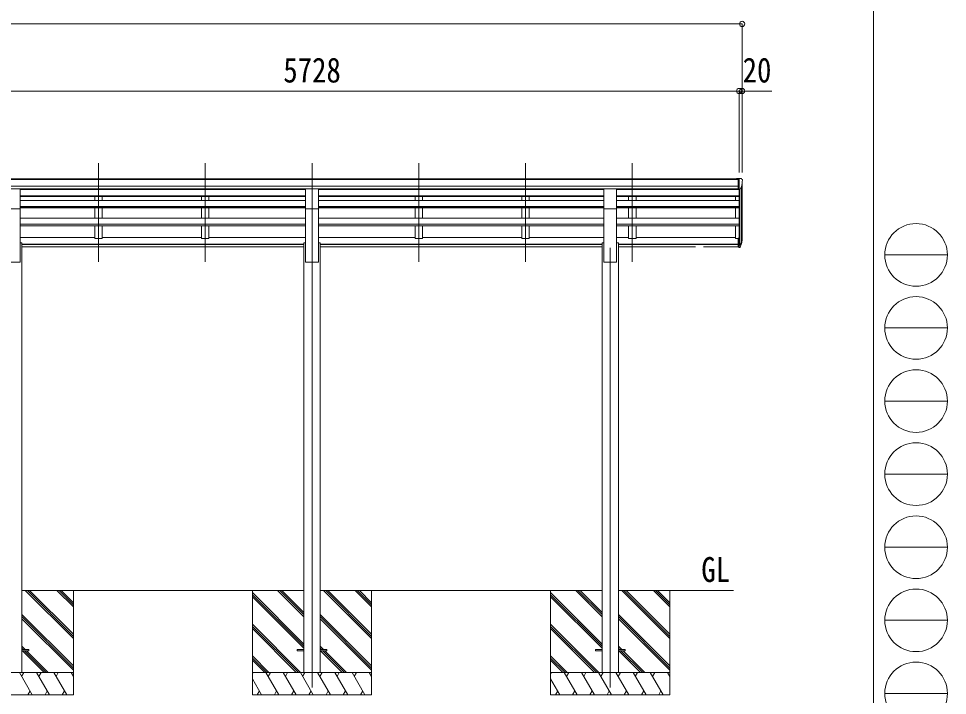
# Model space of a CAD drawing. Units: millimetres at full size, sheet at 1:35. Extents: x -9783 to 9892, y -6828 to 6752.
# Drawn here: x 3663 to 9892, y -4217 to 321 of the extents above; entities that cross this region are included whole.
import ezdxf
from ezdxf.enums import TextEntityAlignment as Align

# ---------------------------------------------------------------- set-up
doc = ezdxf.new("R2010")
doc.units = ezdxf.units.MM
doc.header["$LTSCALE"] = 35
doc.header["$PDMODE"] = 32
doc.header["$PDSIZE"] = 35
for name, color, linetype, lineweight in [('0-0_0', 7, 'Continuous', 9), ('0-1_本体', 4, 'Continuous', 9), ('0-2_部品', 7, 'Continuous', 9), ('0-8_PARTS2', 2, 'Continuous', 9), ('0-A_寸法', 6, 'Continuous', 9), ('F-0_240', 7, 'Continuous', 9)]:
    doc.layers.add(name, color=color, linetype=linetype, lineweight=lineweight)
doc.styles.add('ＭＳ ゴシック', font='')
doc.styles.get('ＭＳ ゴシック').set_extended_font_data('MS Gothic')

msp = doc.modelspace()

# ---------------------------------------------------------------- linework, layer by layer
at = {"layer": '0-0_0'}
for p, q in [((5575.73, -3512.82), (3685.73, -3512.82)), ((4030.73, -3835.28), (3708.27, -3512.82)), ((4030.73, -3821.14), (3722.41, -3512.82)), ((4030.73, -3807), (3736.56, -3512.82)), ((4030.73, -3623.15), (3920.4, -3512.82)), ((4030.73, -3609.01), (3934.55, -3512.82)), ((4030.73, -3594.87), (3948.69, -3512.82)), ((4030.73, -3512.82), (4030.73, -4212.82)), ((5230.73, -3512.82), (5230.73, -4212.82)), ((5575.73, -3872.5), (5230.73, -3527.5)), ((5575.73, -3886.64), (5230.73, -3541.64)), ((5575.73, -3688.65), (5399.9, -3512.82)), ((5575.73, -3674.51), (5414.05, -3512.82)), ((5575.73, -3660.37), (5428.19, -3512.82)), ((7575.73, -3512.82), (5685.73, -3512.82)), ((6030.73, -3835.28), (5708.27, -3512.82)), ((6030.73, -3821.14), (5722.41, -3512.82)), ((6030.73, -3807), (5736.56, -3512.82)), ((6030.73, -3623.15), (5920.4, -3512.82)), ((6030.73, -3609.01), (5934.55, -3512.82)), ((6030.73, -3594.87), (5948.69, -3512.82)), ((6030.73, -3512.82), (6030.73, -4212.82)), ((7230.73, -3512.82), (7230.73, -4212.82)), ((7575.73, -3872.5), (7230.73, -3527.5)), ((7575.73, -3886.64), (7230.73, -3541.64)), ((7575.73, -3688.65), (7399.9, -3512.82)), ((7575.73, -3674.51), (7414.05, -3512.82)), ((7575.73, -3660.37), (7428.19, -3512.82)), ((8456.73, -3512.82), (7685.73, -3512.82)), ((8030.73, -3835.28), (7708.27, -3512.82)), ((8030.73, -3821.14), (7722.41, -3512.82)), ((8030.73, -3807), (7736.56, -3512.82)), ((8030.73, -3623.15), (7920.4, -3512.82)), ((8030.73, -3609.01), (7934.55, -3512.82)), ((8030.73, -3594.87), (7948.69, -3512.82)), ((8030.73, -3512.82), (8030.73, -4212.82)), ((5575.73, -3900.78), (5230.73, -3555.78)), ((7575.73, -3900.78), (7230.73, -3555.78)), ((4030.73, -4019.13), (3685.73, -3674.13)), ((6030.73, -4019.13), (5685.73, -3674.13)), ((8030.73, -4019.13), (7685.73, -3674.13)), ((4030.73, -4033.27), (3685.73, -3688.27)), ((4030.73, -4047.41), (3685.73, -3702.42)), ((6030.73, -4033.27), (5685.73, -3688.27)), ((6030.73, -4047.41), (5685.73, -3702.42)), ((8030.73, -4033.27), (7685.73, -3688.27)), ((8030.73, -4047.41), (7685.73, -3702.42)), ((5553.93, -4062.82), (5230.73, -3739.63)), ((5539.78, -4062.82), (5230.73, -3753.77)), ((5525.64, -4062.82), (5230.73, -3767.92)), ((7553.93, -4062.82), (7230.73, -3739.63)), ((7539.78, -4062.82), (7230.73, -3753.77)), ((7525.64, -4062.82), (7230.73, -3767.92)), ((3707.79, -3908.32), (3685.73, -3886.26)), ((3693.65, -3908.32), (3685.73, -3900.41)), ((3834.01, -4062.82), (3688.51, -3917.32)), ((3848.15, -4062.82), (3702.65, -3917.32)), ((3862.29, -4062.82), (3716.79, -3917.32)), ((5707.79, -3908.32), (5685.73, -3886.26)), ((5693.65, -3908.32), (5685.73, -3900.41)), ((5834.01, -4062.82), (5688.51, -3917.32)), ((5848.15, -4062.82), (5702.65, -3917.32)), ((5862.29, -4062.82), (5716.79, -3917.32)), ((7707.79, -3908.32), (7685.73, -3886.26)), ((7693.65, -3908.32), (7685.73, -3900.41)), ((7834.01, -4062.82), (7688.51, -3917.32)), ((7848.15, -4062.82), (7702.65, -3917.32)), ((7862.29, -4062.82), (7716.79, -3917.32)), ((5341.79, -4062.82), (5230.73, -3951.76)), ((5327.65, -4062.82), (5230.73, -3965.9)), ((5313.51, -4062.82), (5230.73, -3980.05)), ((7341.79, -4062.82), (7230.73, -3951.76)), ((7327.65, -4062.82), (7230.73, -3965.9)), ((7313.51, -4062.82), (7230.73, -3980.05)), ((3230.73, -4062.82), (4030.73, -4062.82)), ((3755.05, -4212.82), (3668.45, -4062.82)), ((3683.45, -4088.8), (3698.45, -4062.82)), ((3870.52, -4212.82), (3783.92, -4062.82)), ((3798.92, -4088.8), (3813.92, -4062.82)), ((3985.99, -4212.82), (3899.39, -4062.82)), ((3914.39, -4088.8), (3929.39, -4062.82)), ((4030.73, -4090.32), (4014.86, -4062.82)), ((5230.73, -4062.82), (6030.73, -4062.82)), ((5236.57, -4062.82), (5230.73, -4072.92)), ((5293.17, -4212.82), (5230.73, -4104.68)), ((5408.64, -4212.82), (5322.04, -4062.82)), ((5352.04, -4062.82), (5337.04, -4088.8)), ((5524.11, -4212.82), (5437.51, -4062.82)), ((5452.51, -4088.8), (5467.51, -4062.82)), ((5639.58, -4212.82), (5552.98, -4062.82)), ((5567.98, -4088.8), (5582.98, -4062.82)), ((5755.05, -4212.82), (5668.45, -4062.82)), ((5683.45, -4088.8), (5698.45, -4062.82)), ((5870.52, -4212.82), (5783.92, -4062.82)), ((5798.92, -4088.8), (5813.92, -4062.82)), ((5985.99, -4212.82), (5899.39, -4062.82)), ((5914.39, -4088.8), (5929.39, -4062.82)), ((6030.73, -4090.32), (6014.86, -4062.82)), ((7230.73, -4062.82), (8030.73, -4062.82)), ((7236.57, -4062.82), (7230.73, -4072.92)), ((7293.17, -4212.82), (7230.73, -4104.68)), ((7408.64, -4212.82), (7322.04, -4062.82)), ((7352.04, -4062.82), (7337.04, -4088.8)), ((7524.11, -4212.82), (7437.51, -4062.82)), ((7452.51, -4088.8), (7467.51, -4062.82)), ((7639.58, -4212.82), (7552.98, -4062.82)), ((7567.98, -4088.8), (7582.98, -4062.82)), ((7755.05, -4212.82), (7668.45, -4062.82)), ((7683.45, -4088.8), (7698.45, -4062.82)), ((7870.52, -4212.82), (7783.92, -4062.82)), ((7798.92, -4088.8), (7813.92, -4062.82)), ((7985.99, -4212.82), (7899.39, -4062.82)), ((7914.39, -4088.8), (7929.39, -4062.82)), ((8030.73, -4090.32), (8014.86, -4062.82)), ((4030.73, -4212.82), (3230.73, -4212.82)), ((3740.05, -4186.84), (3725.05, -4212.82)), ((3855.52, -4186.84), (3840.52, -4212.82)), ((3970.99, -4186.84), (3955.99, -4212.82)), ((6030.73, -4212.82), (5230.73, -4212.82)), ((5278.17, -4186.84), (5263.17, -4212.82)), ((5393.64, -4186.84), (5378.64, -4212.82)), ((5509.11, -4186.84), (5494.11, -4212.82)), ((5624.58, -4186.84), (5609.58, -4212.82)), ((5740.05, -4186.84), (5725.05, -4212.82)), ((5855.52, -4186.84), (5840.52, -4212.82)), ((5970.99, -4186.84), (5955.99, -4212.82)), ((8030.73, -4212.82), (7230.73, -4212.82)), ((7278.17, -4186.84), (7263.17, -4212.82)), ((7393.64, -4186.84), (7378.64, -4212.82)), ((7509.11, -4186.84), (7494.11, -4212.82)), ((7624.58, -4186.84), (7609.58, -4212.82)), ((7740.05, -4186.84), (7725.05, -4212.82)), ((7855.52, -4186.84), (7840.52, -4212.82)), ((7970.99, -4186.84), (7955.99, -4212.82))]:
    msp.add_line(p, q, dxfattribs=at)
at = {"layer": '0-1_本体'}
for p, q in [((8488.23, -753.15), (2773.23, -753.15)), ((8488.23, -758.5), (2773.23, -758.5)), ((8488.23, -802.02), (2773.23, -802.03)), ((8510.45, -808.11), (8510.45, -1177.82)), ((8514.73, -1153.56), (8514.73, -789.31)), ((8488.23, -819.69), (2773.23, -819.69)), ((5588.23, -822.07), (3673.23, -822.07)), ((5588.23, -824.58), (3673.23, -824.58)), ((5588.23, -866.61), (3673.23, -866.61)), ((5588.23, -868.31), (3673.23, -868.31)), ((5588.23, -871.9), (3673.23, -871.9)), ((4173.73, -822.07), (4173.73, -824.58)), ((4173.73, -871.9), (4173.73, -899)), ((4223.73, -822.07), (4223.73, -824.58)), ((4223.73, -871.9), (4223.73, -899)), ((4889.73, -822.07), (4889.73, -824.58)), ((4889.73, -871.9), (4889.73, -899)), ((4939.73, -822.07), (4939.73, -824.58)), ((4939.73, -871.9), (4939.73, -899)), ((7588.23, -822.07), (5673.23, -822.07)), ((7588.23, -824.58), (5673.23, -824.58)), ((7588.23, -866.61), (5673.23, -866.61)), ((7588.23, -868.31), (5673.23, -868.31)), ((7588.23, -871.9), (5673.23, -871.9)), ((6321.73, -822.07), (6321.73, -824.58)), ((6321.73, -871.9), (6321.73, -899)), ((6371.73, -822.07), (6371.73, -824.58)), ((6371.73, -871.9), (6371.73, -899)), ((7037.73, -822.07), (7037.73, -824.58)), ((7037.73, -871.9), (7037.73, -899)), ((7087.73, -822.07), (7087.73, -824.58)), ((7087.73, -871.9), (7087.73, -899)), ((7673.23, -822.07), (8488.23, -822.07)), ((8494.73, -824.58), (7673.23, -824.58)), ((8494.73, -866.61), (7673.23, -866.61)), ((8494.73, -868.31), (7673.23, -868.31)), ((8494.73, -871.9), (7673.23, -871.9)), ((7753.73, -822.07), (7753.73, -824.58)), ((7753.73, -871.9), (7753.73, -899)), ((7803.73, -822.07), (7803.73, -824.58)), ((7803.73, -871.9), (7803.73, -899)), ((8469.73, -899), (8469.73, -871.9)), ((8494.73, -823.94), (8494.73, -1151.39)), ((8500.73, -823.47), (8500.73, -1195.82)), ((5588.23, -899), (3673.23, -899)), ((7588.23, -899), (5673.23, -899)), ((8494.73, -899), (7673.23, -899)), ((5588.23, -939.62), (3673.23, -939.62)), ((5588.23, -941.31), (3673.23, -941.31)), ((5588.23, -948.1), (3673.23, -948.1)), ((3673.23, -1312.82), (3673.23, -954.82)), ((4173.73, -948.1), (4173.73, -1017.48)), ((4223.73, -948.1), (4223.73, -1017.48)), ((4889.73, -948.1), (4889.73, -1017.48)), ((4939.73, -948.1), (4939.73, -1017.48)), ((5588.23, -1312.82), (5588.23, -954.82)), ((7588.23, -939.62), (5673.23, -939.62)), ((7588.23, -941.31), (5673.23, -941.31)), ((7588.23, -948.1), (5673.23, -948.1)), ((5673.23, -1312.82), (5673.23, -954.82)), ((6321.73, -948.1), (6321.73, -1017.48)), ((6371.73, -948.1), (6371.73, -1017.48)), ((7037.73, -948.1), (7037.73, -1017.48)), ((7087.73, -948.1), (7087.73, -1017.48)), ((7588.23, -1312.82), (7588.23, -954.82)), ((8494.73, -939.62), (7673.23, -939.62)), ((8494.73, -941.31), (7673.23, -941.31)), ((8494.73, -948.1), (7673.23, -948.1)), ((7673.23, -1312.82), (7673.23, -954.82)), ((7753.73, -948.1), (7753.73, -1017.48)), ((7803.73, -948.1), (7803.73, -1017.48)), ((8469.73, -1017.48), (8469.73, -948.1)), ((5588.23, -1017.48), (3673.23, -1017.48)), ((5588.23, -1056.62), (3673.23, -1056.62)), ((5588.23, -1058.29), (3673.23, -1058.29)), ((7588.23, -1017.48), (5673.23, -1017.48)), ((7588.23, -1056.62), (5673.23, -1056.62)), ((7588.23, -1058.29), (5673.23, -1058.29)), ((8494.73, -1017.48), (7673.23, -1017.48)), ((8494.73, -1056.62), (7673.23, -1056.62)), ((8494.73, -1058.29), (7673.23, -1058.29)), ((5588.23, -1067.93), (3673.23, -1067.93)), ((4223.73, -1067.93), (4223.73, -1152.22)), ((4939.73, -1067.93), (4939.73, -1152.22)), ((7588.23, -1067.93), (5673.23, -1067.93)), ((6371.73, -1067.93), (6371.73, -1152.22)), ((7087.73, -1067.93), (7087.73, -1152.22)), ((8494.73, -1067.93), (7673.23, -1067.93)), ((7803.73, -1067.93), (7803.73, -1152.22)), ((8469.73, -1152.22), (8469.73, -1067.93)), ((4173.73, -1147), (3673.23, -1147)), ((3685.73, -1182.82), (3673.23, -1182.82)), ((3685.73, -1182.82), (3685.73, -4062.82)), ((4889.73, -1147), (4223.73, -1147)), ((5588.23, -1147.41), (4939.73, -1147.41)), ((5575.73, -1182.82), (5575.73, -4062.82)), ((5588.23, -1182.82), (5575.73, -1182.82)), ((6321.73, -1147), (5673.23, -1147)), ((5685.73, -1182.82), (5673.23, -1182.82)), ((5685.73, -1182.82), (5685.73, -4062.82)), ((7037.73, -1147), (6371.73, -1147)), ((7588.23, -1147), (7087.73, -1147)), ((7575.73, -1182.82), (7575.73, -4062.82)), ((7588.23, -1182.82), (7575.73, -1182.82)), ((7753.73, -1147), (7673.23, -1147)), ((7685.73, -1182.82), (7673.23, -1182.82)), ((7685.73, -1182.82), (7685.73, -4062.82)), ((8469.73, -1147), (7803.73, -1147)), ((8488.23, -1152.22), (8469.73, -1152.22)), ((5575.73, -1191.3), (3685.73, -1191.3)), ((5575.73, -1192.68), (3685.73, -1192.68)), ((5575.73, -1209.86), (3685.73, -1209.86)), ((7575.73, -1191.3), (5685.73, -1191.3)), ((7575.73, -1192.68), (5685.73, -1192.68)), ((7575.73, -1209.86), (5685.73, -1209.86)), ((8488.23, -1191.3), (7685.73, -1191.3)), ((8488.23, -1192.68), (7685.73, -1192.68)), ((8202.73, -1209.86), (7685.73, -1209.86)), ((8488.23, -1209.86), (8256.73, -1209.86)), ((3673.23, -1312.82), (3588.23, -1312.82)), ((5673.23, -1312.82), (5588.23, -1312.82)), ((7673.23, -1312.82), (7588.23, -1312.82))]:
    msp.add_line(p, q, dxfattribs=at)
for points in [[(4173.73, -1067.93), (4173.73, -1152.22), (4223.73, -1152.22)], [(4889.73, -1067.93), (4889.73, -1152.22), (4939.73, -1152.22)], [(6321.73, -1067.93), (6321.73, -1152.22), (6371.73, -1152.22)], [(7037.73, -1067.93), (7037.73, -1152.22), (7087.73, -1152.22)], [(7753.73, -1067.93), (7753.73, -1152.22), (7803.73, -1152.22)]]:
    msp.add_lwpolyline(points, dxfattribs=at)
at = {"layer": '0-2_部品'}
for p, q in [((8488.23, -750.96), (8478.23, -751.05)), ((8478.23, -753.15), (8478.23, -751.05)), ((8488.23, -822.94), (8488.23, -750.96)), ((8506.73, -750.96), (8488.23, -750.96)), ((8494.73, -823.94), (8494.73, -750.96)), ((8502.36, -822.13), (8511.63, -806.06)), ((8506.73, -750.96), (8509.07, -751.1)), ((8509.83, -751.53), (8513.89, -757.33)), ((8516.73, -760.33), (8516.73, -760.96)), ((3673.23, -820.83), (3588.23, -820.83)), ((3673.23, -954.98), (3673.23, -820.83)), ((5673.23, -820.83), (5588.23, -820.83)), ((5588.23, -954.98), (5588.23, -820.83)), ((5673.23, -954.98), (5673.23, -820.83)), ((7673.23, -820.83), (7588.23, -820.83)), ((7588.23, -954.98), (7588.23, -820.83)), ((7673.23, -954.98), (7673.23, -820.83)), ((8488.23, -822.94), (8494.73, -822.94)), ((8494.73, -823.94), (8499.94, -823.62)), ((3673.23, -954.98), (3588.23, -954.98)), ((5673.23, -954.98), (5588.23, -954.98)), ((7673.23, -954.98), (7588.23, -954.98)), ((8488.23, -1151.39), (8488.23, -1212.45)), ((8488.23, -1151.39), (8494.73, -1151.39)), ((8494.73, -1151.39), (8494.73, -1213.27)), ((8501.17, -1195.35), (8510.92, -1176.93)), ((8512.34, -1177.43), (8502.18, -1196.6)), ((8488.23, -1189.7), (8494.73, -1189.7)), ((8488.23, -1195.1), (8494.73, -1195.1)), ((8488.23, -1212.45), (8494.73, -1212.45)), ((8494.73, -1196.1), (8499.87, -1196.1)), ((8494.73, -1198.1), (8499.58, -1198.1)), ((8494.73, -1213.27), (8499.58, -1213.27)), ((8509.76, -1194.28), (8502.18, -1211.77))]:
    msp.add_line(p, q, dxfattribs=at)
at = {"layer": '0-2_部品', "color": 4}
for p, q in [((3685.73, -3908.32), (3730.73, -3908.32)), ((3685.73, -3917.32), (3730.73, -3917.32)), ((3730.73, -3908.32), (3730.73, -3917.32)), ((5530.73, -3908.32), (5530.73, -3917.32)), ((5530.73, -3908.32), (5575.73, -3908.32)), ((5530.73, -3917.32), (5575.73, -3917.32)), ((5685.73, -3908.32), (5730.73, -3908.32)), ((5685.73, -3917.32), (5730.73, -3917.32)), ((5730.73, -3908.32), (5730.73, -3917.32)), ((7530.73, -3908.32), (7530.73, -3917.32)), ((7530.73, -3908.32), (7575.73, -3908.32)), ((7530.73, -3917.32), (7575.73, -3917.32)), ((7685.73, -3908.32), (7730.73, -3908.32)), ((7685.73, -3917.32), (7730.73, -3917.32)), ((7730.73, -3908.32), (7730.73, -3917.32))]:
    msp.add_line(p, q, dxfattribs=at)
at = {"layer": '0-2_部品'}
for centre, radius, start, end in [((8509.01, -752.1), 1, 35, 86.5), ((8314.73, -760.96), 202, 347.09739, 0), ((8513.73, -760.33), 3, 0, 87), ((8499.76, -820.63), 3, 273.5, 330), ((8381.52, -1158.2), 133.22, 344.28698, 356.72013), ((8426.79, -1150.98), 88.05, 342.78929, 2.77608), ((8426.07, -1155.26), 89.07, 345.58812, 5.50424), ((8499.58, -1195.1), 3, 270, 330), ((8499.58, -1210.27), 3, 270, 330), ((8499.87, -1194.6), 1.5, 270, 330)]:
    msp.add_arc(centre, radius, start, end, dxfattribs=at)
at = {"layer": '0-8_PARTS2'}
for p, q in [((4198.73, -1310.48), (4198.73, -647.95)), ((4914.73, -1310.48), (4914.73, -647.95)), ((5630.73, -1310.48), (5630.73, -647.95)), ((6346.73, -1310.48), (6346.73, -647.95)), ((7062.73, -1310.48), (7062.73, -647.95)), ((7778.73, -1310.48), (7778.73, -647.95)), ((5630.73, -1225.51), (5630.73, -4162.82)), ((7630.73, -1216.68), (7630.73, -4162.82))]:
    msp.add_line(p, q, dxfattribs=at)
at = {"layer": '0-A_寸法'}
for p, q in [((-2981.27, 285.14), (8514.73, 285.14)), ((8514.73, 285.14), (8514.73, -164.46)), ((8494.73, -164.46), (2766.73, -164.46)), ((8494.73, -164.46), (8494.73, -710.08)), ((8494.73, -164.46), (8494.73, -710.08)), ((8494.73, -164.46), (8514.73, -164.46)), ((8514.73, -164.46), (8514.73, -710.08)), ((8514.73, -164.46), (8714.73, -164.46))]:
    msp.add_line(p, q, dxfattribs=at)
for p in [(8514.73, 285.14), (8494.73, -164.46), (8514.73, -164.46)]:
    msp.add_point(p, dxfattribs=at)
at = {"layer": 'F-0_240', "color": 5}
msp.add_line((9396.97, 6751.9), (9396.97, -6828.1), dxfattribs=at)
at = {"layer": 'F-0_240', "color": 4}
for p, q in [((9471.77, -1263.1), (9891.77, -1263.1)), ((9471.77, -1753.1), (9891.77, -1753.1)), ((9471.77, -2243.1), (9891.77, -2243.1)), ((9471.77, -2733.1), (9891.77, -2733.1)), ((9471.77, -3223.1), (9891.77, -3223.1)), ((9471.77, -3713.1), (9891.77, -3713.1)), ((9471.77, -4203.1), (9891.77, -4203.1))]:
    msp.add_line(p, q, dxfattribs=at)
for centre in [(9681.77, -1263.1), (9681.77, -1753.1), (9681.77, -2243.1), (9681.77, -2733.1), (9681.77, -3223.1), (9681.77, -3713.1), (9681.77, -4203.1)]:
    msp.add_circle(centre, 210, dxfattribs=at)

# ---------------------------------------------------------------- texts
at = {"layer": '0-0_0', "style": 'ＭＳ ゴシック', "width": 0.85}
msp.add_text('GL', height=166.8, dxfattribs=at).set_placement((8241.24, -3505.88), align=Align.BOTTOM_LEFT)
at = {"layer": '0-A_寸法', "color": 7, "style": 'ＭＳ ゴシック', "width": 0.85}
for s, p in [('5728', (5438.23, -157.46)), ('20', (8518.48, -157.46))]:
    msp.add_text(s, height=166.8, dxfattribs=at).set_placement(p, align=Align.BOTTOM_LEFT)

doc.saveas('drawing.dxf')
